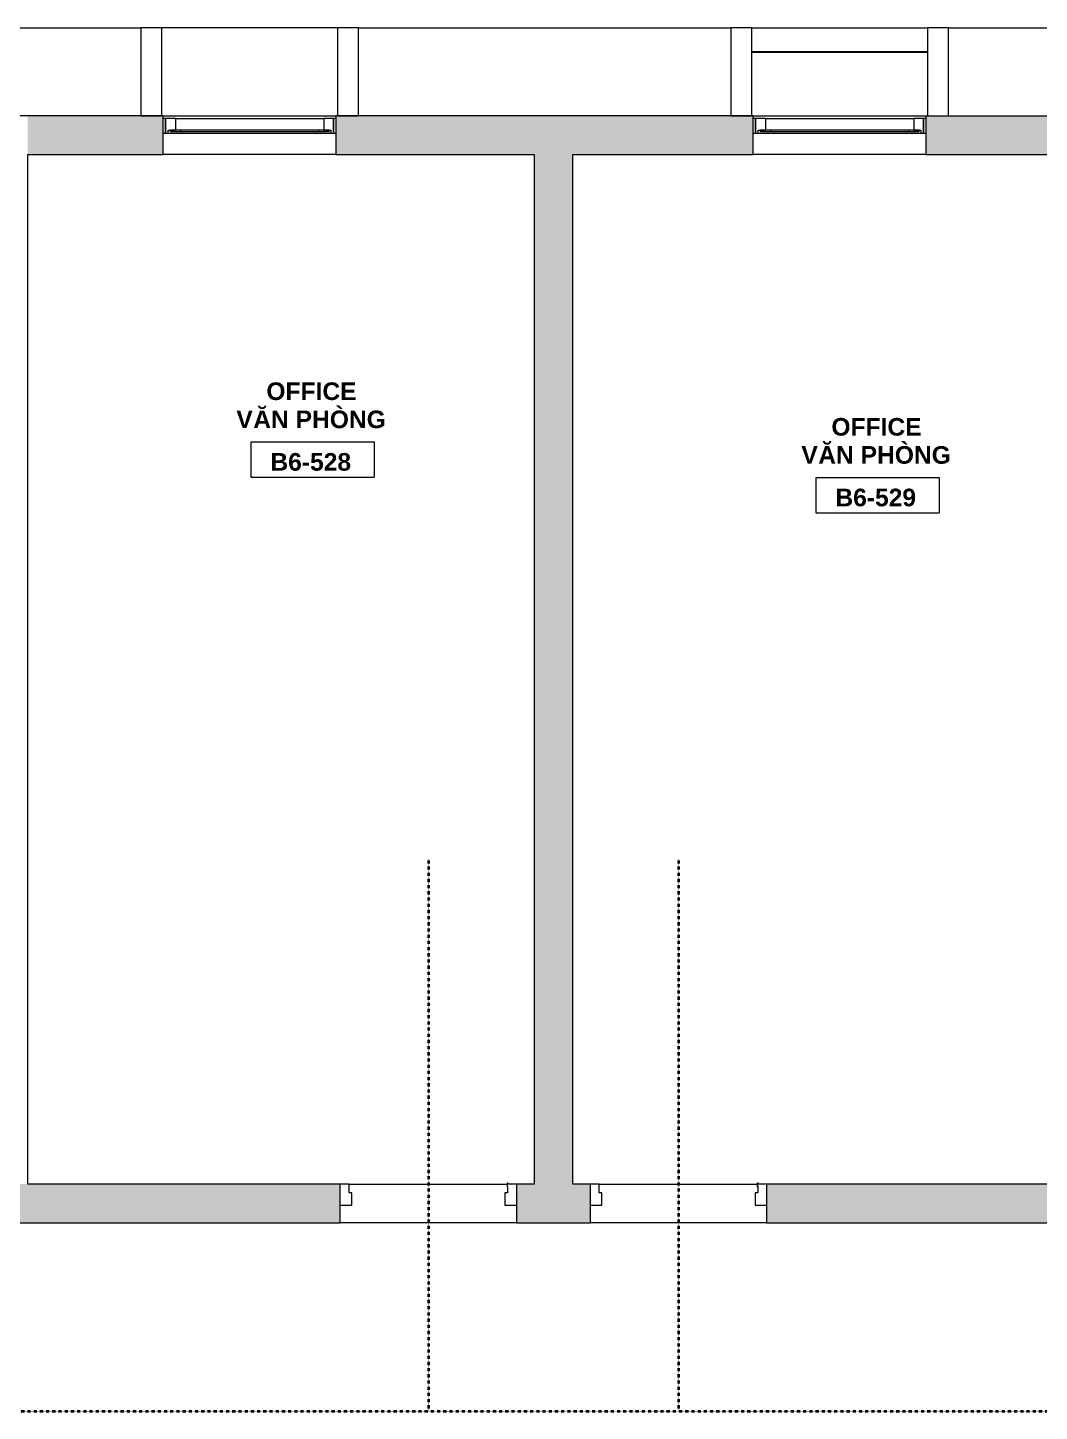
# Model space of a CAD drawing. Header units: millimetres. Extents: x -34669 to 32595, y 16058 to 152521.
# Drawn here: x -16475 to -10731, y 67642 to 75497 of the extents above; entities that cross this region are included whole.
import ezdxf

# ---------------------------------------------------------------- set-up
doc = ezdxf.new("R2010")
doc.units = ezdxf.units.MM
doc.linetypes.add('dash 1-1', pattern=[2, 1, -1])
for name, color, linetype, lineweight in [('A-AREA-IDEN', 2, 'Continuous', 9), ('A-DETL', 90, 'Continuous', 5), ('A-DETL-MBND', 5, 'Continuous', 5), ('A-DOOR', 31, 'Continuous', 5), ('A-DOOR-FRAM', 31, 'Continuous', 5), ('A-GLAZ', 151, 'Continuous', 5), ('A-GLAZ-CURT', 52, 'Continuous', 5), ('A-GLAZ-CWMG', 51, 'Continuous', 5), ('A-WALL', 113, 'Continuous', 5), ('A-WALL-PATT', 111, 'Continuous', 5)]:
    doc.layers.add(name, color=color, linetype=linetype, lineweight=lineweight)
doc.styles.add('Arial_B', font='arialbd.ttf', dxfattribs={"height": 100})

# ---------------------------------------------------------------- blocks, each defined once
blk = doc.blocks.new('DP3-D301 - DP3-D301-9166700-5th Traffic Floor Plan - Pedestrian')
at = {"layer": 'A-DOOR'}
for p, q in [((447, 113.1), (447, 94.1)), ((447, 94.1), (450, 94.1)), ((450, 94.1), (450, 108.5))]:
    blk.add_line(p, q, dxfattribs=at)
for centre, radius, start, end in [((450, 113.1), 3, 290.67889, 180), ((450, 113.1), 3, 48.00647, 121.33621), ((450, 113.1), 3, 48.00647, 121.33621), ((450, 113.1), 3, 48.00647, 121.33621), ((450, 113.1), 3, 48.00647, 121.33621), ((450, 113.1), 3, 48.00647, 121.33621), ((450, 113.1), 3, 48.00647, 121.33621), ((450, 113.1), 3, 48.00647, 121.33621), ((452.2, 108.4), 2.19, 120.92467, 176.93383)]:
    blk.add_arc(centre, radius, start, end, dxfattribs=at)
at = {"layer": 'A-DOOR-FRAM'}
for p, q in [((-450, 110), (-500, 110)), ((-450, 60), (-450, 110)), ((450, 94.1), (450, 60)), ((500, 110), (450.7, 110)), ((-435, 60), (-450, 60)), ((-435, -10), (-435, 60)), ((450, 60), (435, 60)), ((435, 60), (435, -10)), ((-500, -10), (-435, -10)), ((435, -10), (500, -10))]:
    blk.add_line(p, q, dxfattribs=at)
blk = doc.blocks.new('VGU_CLUSTER_W1C - W2C - VGU_CLUSTER_W2C-8584645-5th Traffic Floor Plan - Pedestrian')
at = {"layer": 'A-GLAZ', "lineweight": 9}
for p, q in [((-477, 95), (-490, 95)), ((-477, 95), (-477, 12)), ((-421, 95), (-477, 95)), ((-477, 12), (-477, 95)), ((477, 95), (421, 95)), ((477, 12), (477, 95)), ((490, 95), (477, 95)), ((477, 95), (477, 12)), ((-490, 12), (-477, 12)), ((-477, 12), (-462, 12)), ((-462, 12), (-462, 28)), ((-462, 28), (-421, 28)), ((-421, 28), (-451, 28)), ((-451, 28), (-451, 21)), ((-451, 21), (-391, 21)), ((-391, 21), (-391, 28)), ((391, 28), (391, 21)), ((391, 21), (451, 21)), ((421, 28), (462, 28)), ((451, 28), (421, 28)), ((451, 21), (451, 28)), ((462, 28), (462, 12)), ((462, 12), (477, 12)), ((477, 12), (490, 12))]:
    blk.add_line(p, q, dxfattribs=at)
at = {"layer": 'A-GLAZ'}
for p, q in [((-421, 95), (421, 95)), ((-421, 95), (-421, 28)), ((421, 95), (421, 28)), ((-462, 12), (462, 12)), ((421, 28), (-421, 28)), ((-391, 21), (391, 21))]:
    blk.add_line(p, q, dxfattribs=at)
blk = doc.blocks.new('Rectangular Mullion - TWOG-PROFILE-Mullion-120X500-11671069-5th Traffic Floor Plan - Pedestrian')
at = {"layer": 'A-GLAZ-CWMG'}
for p, q in [((-60, -250), (-60, 250)), ((-60, 250), (60, 250)), ((60, 250), (60, -250)), ((60, -250), (-60, -250))]:
    blk.add_line(p, q, dxfattribs=at)
blk = doc.blocks.new('Louver panel - Louver panel-12001778-5th Traffic Floor Plan - Pedestrian')
at = {"layer": 'A-GLAZ-CURT'}
for p, q in [((-498.3, -110), (498.3, -110)), ((498.3, -115), (-498.3, -115)), ((498.3, -250), (-498.3, -250))]:
    blk.add_line(p, q, dxfattribs=at)
blk = doc.blocks.new('Rectangular Mullion - 120 x 500-11998954-5th Traffic Floor Plan - Pedestrian')
at = {"layer": 'A-DETL-MBND'}
blk.add_line((-22473.3, 61682), (-23529.9, 61682), dxfattribs=at)
blk = doc.blocks.new('Rectangular Mullion - 120 x 500-V27-5th Traffic Floor Plan - Pedestrian')
at = {"layer": 'A-DETL-MBND'}
blk.add_line((-24766.6, 61682), (-25823.3, 61682), dxfattribs=at)
blk = doc.blocks.new('Rectangular Mullion - 120 x 500-V29-5th Traffic Floor Plan - Pedestrian')
at = {"layer": 'A-DETL-MBND'}
blk.add_line((-16829.9, 75497), (-15833.3, 75497), dxfattribs=at)
blk = doc.blocks.new('Rectangular Mullion - TWOG-PROFILE-Mullion-120X500-11670582-5th Traffic Floor Plan - Pedestrian')
at = {"layer": 'A-GLAZ-CWMG'}
for p, q in [((-60, -250), (-60, 250)), ((-60, 250), (60, 250)), ((60, 250), (60, -250)), ((60, -250), (-60, -250))]:
    blk.add_line(p, q, dxfattribs=at)
blk = doc.blocks.new('Rectangular Mullion - TWOG-PROFILE-Mullion-120X500-11670581-5th Traffic Floor Plan - Pedestrian')
at = {"layer": 'A-GLAZ-CWMG'}
for p, q in [((-60, -250), (-60, 250)), ((-60, 250), (60, 250)), ((60, 250), (60, -250)), ((60, -250), (-60, -250))]:
    blk.add_line(p, q, dxfattribs=at)
blk = doc.blocks.new('Rectangular Mullion - TWOG-PROFILE-Mullion-120X500-V31-5th Traffic Floor Plan - Pedestrian')
at = {"layer": 'A-GLAZ-CWMG'}
for p, q in [((-25883.3, 75497), (-26880, 75497)), ((-26871.7, 74997), (-25891.7, 74997))]:
    blk.add_line(p, q, dxfattribs=at)
blk = doc.blocks.new('Room Tag - Room Tag-8377849-5th Traffic Floor Plan - Pedestrian')
at = {"layer": 'A-AREA-IDEN'}
for p, q in [((-7, -0.80625), (-7, -4.80625)), ((-7, -0.80625), (7, -0.80625)), ((7, -0.80625), (7, -4.80625)), ((-7, -4.80625), (7, -4.80625))]:
    blk.add_line(p, q, dxfattribs=at)

msp = doc.modelspace()

# ---------------------------------------------------------------- hatches: boundary and pattern name
at = {"layer": 'A-WALL-PATT'}
h = msp.add_hatch(color=256, dxfattribs=at)
h.paths.add_polyline_path([(-16474.9, 74777), (-15704.9, 74777), (-15704.9, 74997), (-16474.9, 74997), (-16474.9, 74907.8)])
h.paths.add_polyline_path([(-13599.9, 74777), (-12354.9, 74777), (-12354.9, 74997), (-14724.9, 74997), (-14724.9, 74777)])
h.paths.add_polyline_path([(-10604.9, 74777), (-10604.9, 74997), (-11374.9, 74997), (-11374.9, 74777)])
msp.add_hatch(color=256, dxfattribs=at).paths.add_polyline_path([(-13379.9, 68932), (-13379.9, 74777), (-13599.9, 74777), (-13599.9, 68932)])
h = msp.add_hatch(color=256, dxfattribs=at)
h.paths.add_polyline_path([(-10286.4, 68712), (-10204.9, 68712), (-10204.9, 68932), (-12279.9, 68932), (-12279.9, 68712), (-11442.6, 68712)])
h.paths.add_polyline_path([(-16694.9, 68712), (-14699.9, 68712), (-14699.9, 68932), (-19079.9, 68932), (-19079.9, 68712)])
h.paths.add_polyline_path([(-13379.9, 68712), (-13279.9, 68712), (-13279.9, 68932), (-13699.9, 68932), (-13699.9, 68712), (-13599.9, 68712)])
h.paths.add_polyline_path([(-20114.4, 68712), (-20079.9, 68712), (-20079.9, 68932), (-20639.9, 68932), (-20639.9, 68712), (-20300, 68712)])
h.paths.add_polyline_path([(-25489.9, 68712), (-21639.9, 68712), (-21639.9, 68932), (-25709.9, 68932), (-25709.9, 68712)])

# ---------------------------------------------------------------- linework, layer by layer
at = {"layer": 'A-DETL', "linetype": 'dash 1-1', "lineweight": 40}
for p, q in [((-14199.9, 70777), (-14199.9, 67642)), ((-12779.9, 70777), (-12779.9, 67642)), ((-27709.9, 67642), (-4709.9, 67642))]:
    msp.add_line(p, q, dxfattribs=at)
at = {"layer": 'A-WALL', "lineweight": 15}
for p, q in [((-15704.9, 74997), (-18074.9, 74997)), ((-15704.9, 74777), (-15704.9, 74997)), ((-12354.9, 74997), (-14724.9, 74997)), ((-14724.9, 74997), (-14724.9, 74777)), ((-12354.9, 74777), (-12354.9, 74997)), ((-11374.9, 74997), (-11374.9, 74777)), ((-11374.9, 74997), (-7748.3, 74997)), ((-16474.9, 68932), (-16474.9, 74777)), ((-16474.9, 74777), (-15704.9, 74777)), ((-14724.9, 74777), (-13599.9, 74777)), ((-13599.9, 74777), (-13599.9, 68932)), ((-13379.9, 68932), (-13379.9, 74777)), ((-13379.9, 74777), (-12354.9, 74777)), ((-11374.9, 74777), (-10604.9, 74777)), ((-14699.9, 68932), (-16474.9, 68932)), ((-14699.9, 68712), (-14699.9, 68932)), ((-13599.9, 68932), (-13699.9, 68932)), ((-13699.9, 68932), (-13699.9, 68712)), ((-13279.9, 68932), (-13379.9, 68932)), ((-13279.9, 68712), (-13279.9, 68932)), ((-10204.9, 68932), (-12279.9, 68932)), ((-12279.9, 68932), (-12279.9, 68712)), ((-19079.9, 68712), (-14699.9, 68712)), ((-13699.9, 68712), (-13279.9, 68712)), ((-12279.9, 68712), (-10204.9, 68712))]:
    msp.add_line(p, q, dxfattribs=at)
at = {"layer": 'A-WALL'}
for p, q in [((-15704.9, 74997), (-14724.9, 74997)), ((-12354.9, 74997), (-11374.9, 74997)), ((-14724.9, 74777), (-15704.9, 74777)), ((-11374.9, 74777), (-12354.9, 74777)), ((-14649.9, 68932), (-13752.9, 68932)), ((-13229.9, 68932), (-12332.9, 68932)), ((-13699.9, 68712), (-14699.9, 68712)), ((-12279.9, 68712), (-13279.9, 68712))]:
    msp.add_line(p, q, dxfattribs=at)

# ---------------------------------------------------------------- block references
at = {"layer": 'A-AREA-IDEN', "xscale": 49.99999999999998, "yscale": 49.99999999999998, "zscale": 49.99999999999998}
for p in [(-14858.4, 73185.8), (-11650.5, 72983.7)]:
    msp.add_blockref('Room Tag - Room Tag-8377849-5th Traffic Floor Plan - Pedestrian', p, dxfattribs=at)
at = {"layer": 'A-DETL-MBND'}
for p in [(0, 0), (5583.3, 0)]:
    msp.add_blockref('Rectangular Mullion - 120 x 500-V29-5th Traffic Floor Plan - Pedestrian', p, dxfattribs=at)
at = {"layer": 'A-DETL-MBND', "rotation": 180}
for name, p in [('Rectangular Mullion - 120 x 500-V27-5th Traffic Floor Plan - Pedestrian', (-39363.2, 137179)), ('Rectangular Mullion - 120 x 500-11998954-5th Traffic Floor Plan - Pedestrian', (-36013.2, 137179))]:
    msp.add_blockref(name, p, dxfattribs=at)
at = {"layer": 'A-DOOR-FRAM'}
for p in [(-14199.9, 68822), (-12779.9, 68822)]:
    msp.add_blockref('DP3-D301 - DP3-D301-9166700-5th Traffic Floor Plan - Pedestrian', p, dxfattribs=at)
at = {"layer": 'A-GLAZ'}
for p in [(-15214.9, 74887), (-11864.9, 74887)]:
    msp.add_blockref('VGU_CLUSTER_W1C - W2C - VGU_CLUSTER_W2C-8584645-5th Traffic Floor Plan - Pedestrian', p, dxfattribs=at)
at = {"layer": 'A-GLAZ-CURT', "rotation": 180}
msp.add_blockref('Louver panel - Louver panel-12001778-5th Traffic Floor Plan - Pedestrian', (-11864.9, 75247), dxfattribs=at)
at = {"layer": 'A-GLAZ-CWMG', "extrusion": (0, 0, -1)}
for name, p in [('Rectangular Mullion - TWOG-PROFILE-Mullion-120X500-11670581-5th Traffic Floor Plan - Pedestrian', (15773.3, 75247)), ('Rectangular Mullion - TWOG-PROFILE-Mullion-120X500-11670581-5th Traffic Floor Plan - Pedestrian', (14656.6, 75247)), ('Rectangular Mullion - TWOG-PROFILE-Mullion-120X500-11670582-5th Traffic Floor Plan - Pedestrian', (12423.3, 75247)), ('Rectangular Mullion - TWOG-PROFILE-Mullion-120X500-11671069-5th Traffic Floor Plan - Pedestrian', (11306.6, 75247))]:
    msp.add_blockref(name, p, dxfattribs=at)
at = {"layer": 'A-GLAZ-CWMG'}
msp.add_blockref('Rectangular Mullion - TWOG-PROFILE-Mullion-120X500-V31-5th Traffic Floor Plan - Pedestrian', (11166.7, 0), dxfattribs=at)

# ---------------------------------------------------------------- texts
at = {"layer": 'A-AREA-IDEN', "char_height": 100, "attachment_point": 1, "style": 'Arial_B'}
for s, insert, width in [('OFFICE', (-15119.6, 73483.2), 629.325), ('\\fArial|b1|i0|c0|p34|;V', (-15290.1, 73323.4), 116.245), ('ĂN PHÒNG', (-15194.1, 73323.4), 925.949), ('OFFICE', (-11911.6, 73281.1), 629.325), ('ĂN PHÒNG', (-11986.2, 73121.4), 925.949), ('B6-528', (-15096.8, 73082), 565.19), ('\\fArial|b1|i0|c0|p34|;V', (-12082.1, 73121.4), 116.245), ('B6-529', (-11888.9, 72879.9), 565.19)]:
    msp.add_mtext(s, dxfattribs=dict(at, insert=insert, width=width))

doc.saveas('drawing.dxf')
